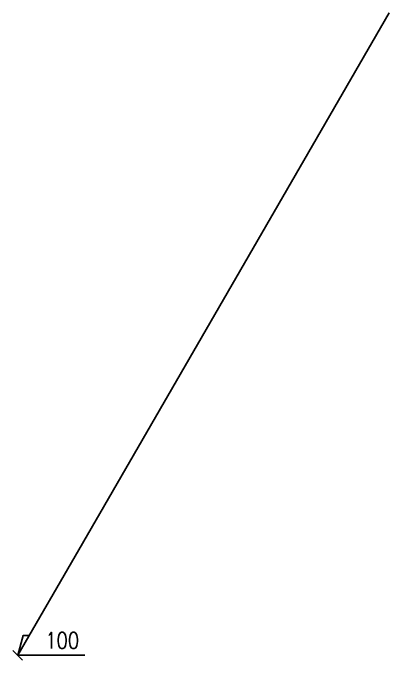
# Model space of a CAD drawing. Header units: millimetres. Extents: x -150 to 278800, y -150 to 85307.
# Drawn here: x 271911 to 278800, y 24198 to 36066 of the extents above; entities that cross this region are included whole.
import ezdxf
from ezdxf.enums import TextEntityAlignment as Align

# ---------------------------------------------------------------- set-up
doc = ezdxf.new("R2010")
doc.units = ezdxf.units.MM
doc.header["$LTSCALE"] = 0.2
for name, color, linetype in [('32雑排水', 6, 'Continuous'), ('91引出線､表', 7, 'Continuous'), ('92設備記述', 3, 'Continuous')]:
    doc.layers.add(name, color=color, linetype=linetype)
doc.styles.get("Standard").update_dxf_attribs({"font": 'simplex.shx', "width": 0.8, "bigfont": 'extfont2.shx'})

msp = doc.modelspace()

# ---------------------------------------------------------------- linework, layer by layer
at = {"layer": '32雑排水'}
msp.add_line((273115.6, 26220.5), (271998.9, 24286.3), dxfattribs=at)
at = {"layer": '32雑排水', "color": 2}
msp.add_lwpolyline([(271998.9, 24286.3), (272095.2, 24645.6), (272206.4, 24645.6)], dxfattribs=at)
at = {"layer": '91引出線､表'}
for p, q in [((278800, 36066.2), (273115.6, 26220.5)), ((271910.5, 24374.7), (272087.3, 24197.9)), ((273229.5, 24286.3), (271998.9, 24286.3))]:
    msp.add_line(p, q, dxfattribs=at)

# ---------------------------------------------------------------- texts
at = {"layer": '92設備記述', "width": 0.8}
msp.add_text('100', height=300, dxfattribs=at).set_placement((273121.4, 24558.1), align=Align.MIDDLE_RIGHT)

doc.saveas('drawing.dxf')
